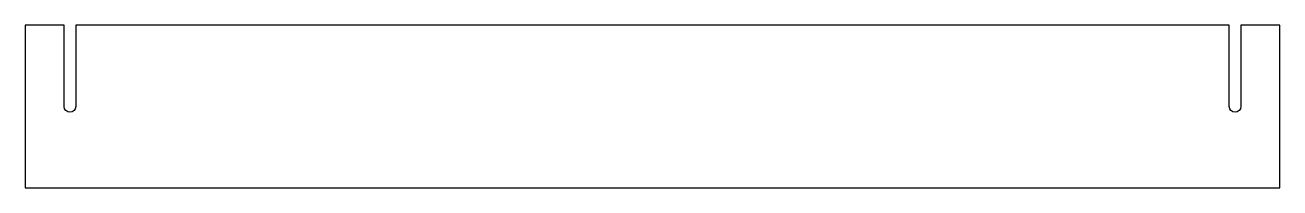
# Model space of a CAD drawing. Header units: millimetres. Extents: x -385 to 0, y 0 to 50.
import ezdxf

# ---------------------------------------------------------------- set-up
doc = ezdxf.new("R2010")
doc.units = ezdxf.units.MM

msp = doc.modelspace()

# ---------------------------------------------------------------- linework, layer by layer
msp.add_lwpolyline([(-385.2, 0), (0, 0), (0, 50), (-12, 50), (-12, 25, -1), (-15.55, 25), (-15.55, 50), (-369.65, 50), (-369.65, 25, -1), (-373.2, 25), (-373.2, 50), (-385.2, 50)], format="xyb", close=True)

doc.saveas('drawing.dxf')
